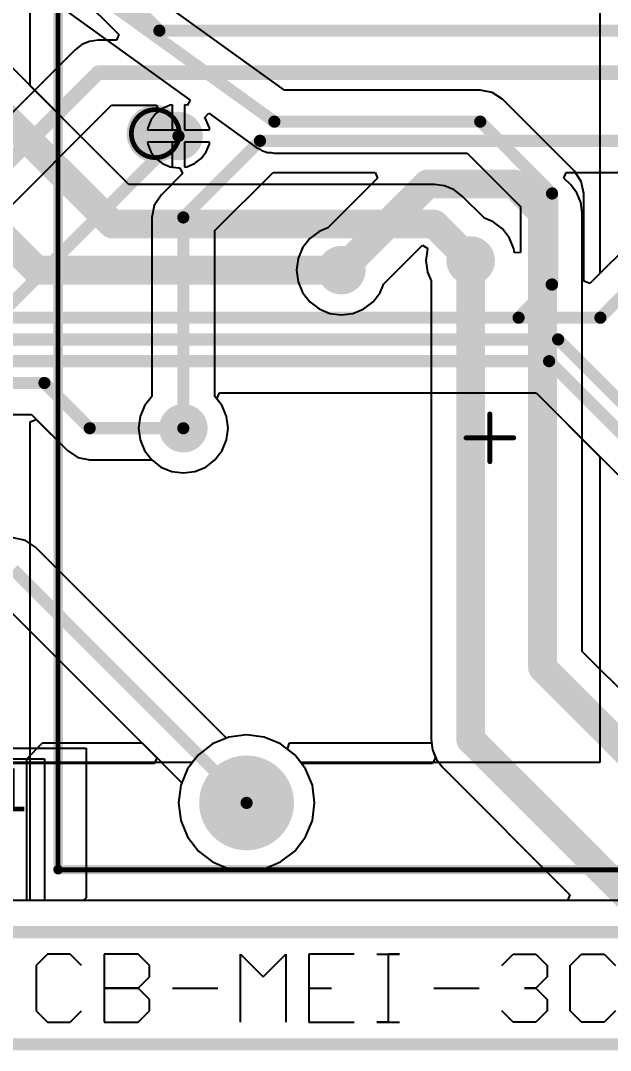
# Model space of a CAD drawing. Header units: millimetres. Extents: x 12 to 126, y 25 to 105.
# Drawn here: x 63.1 to 75.42, y 53.01 to 74.51 of the extents above; entities that cross this region are included whole.
import ezdxf

# ---------------------------------------------------------------- set-up
doc = ezdxf.new("R2010")
doc.units = ezdxf.units.MM
for name, color, linetype in [('BottomLayer', 5, 'Continuous'), ('BottomSolder', 6, 'Continuous'), ('KeepOutLayer', 6, 'Continuous'), ('Mechanical13', 56, 'Continuous'), ('Mechanical15', 56, 'Continuous'), ('MultiLayer', 9, 'Continuous'), ('PadHoleLayer', 156, 'Continuous'), ('TopLayer', 1, 'Continuous'), ('TopOverlay', 2, 'Continuous'), ('TopSolder', 216, 'Continuous'), ('ViaHoleLayer', 16, 'Continuous')]:
    doc.layers.add(name, color=color, linetype=linetype)

# ---------------------------------------------------------------- blocks, each defined once
blk = doc.blocks.new('PE_526XXNL_51')
at = {"layer": 'BottomLayer', "const_width": 0.89}
for points in [[(4.635, 7.62, 1), (5.525, 7.62, 1)], [(-5.525, -7.62, 1), (-4.635, -7.62, 1)]]:
    blk.add_lwpolyline(points, format="xyb", close=True, dxfattribs=at)
at = {"layer": 'BottomSolder', "const_width": 0.99}
for points in [[(4.585, 7.62, 1), (5.575, 7.62, 1)], [(-5.575, -7.62, 1), (-4.585, -7.62, 1)]]:
    blk.add_lwpolyline(points, format="xyb", close=True, dxfattribs=at)
at = {"layer": 'Mechanical13', "const_width": 0.1}
for points in [[(-9.017, -9.017), (-9.017, 9.017)], [(-9.017, 9.017), (9.017, 9.017)], [(9.017, -9.017), (9.017, 9.017)], [(-9.017, -9.017), (9.017, -9.017)]]:
    blk.add_lwpolyline(points, dxfattribs=at)
at = {"layer": 'Mechanical13'}
for points, const_width in [([(-9.042, 9.017, 1), (-8.992, 9.017, 1)], 0.05), ([(-9.042, 9.017, 1), (-8.992, 9.017, 1)], 0.05), ([(8.992, 9.017, 1), (9.042, 9.017, 1)], 0.05), ([(8.992, 9.017, 1), (9.042, 9.017, 1)], 0.05), ([(-6.485, 6.35, 1), (-7.485, 6.35, 1)], 0.1), ([(-7.51, 6.35, 1), (-7.46, 6.35, 1)], 0.05), ([(-6.51, 6.35, 1), (-6.46, 6.35, 1)], 0.05), ([(-9.042, -9.017, 1), (-8.992, -9.017, 1)], 0.05), ([(-9.042, -9.017, 1), (-8.992, -9.017, 1)], 0.05), ([(8.992, -9.017, 1), (9.042, -9.017, 1)], 0.05), ([(8.992, -9.017, 1), (9.042, -9.017, 1)], 0.05)]:
    blk.add_lwpolyline(points, format="xyb", close=True, dxfattribs=dict(at, const_width=const_width))
at = {"layer": 'Mechanical15', "const_width": 0.1}
for points in [[(-9.017, -9.017), (-9.017, 9.017)], [(-9.017, 9.017), (9.017, 9.017)], [(9.017, -9.017), (9.017, 9.017)], [(0, -0.5), (0, 0.5)], [(-0.5, 0), (0.5, 0)], [(-9.017, -9.017), (9.017, -9.017)]]:
    blk.add_lwpolyline(points, dxfattribs=at)
at = {"layer": 'Mechanical15', "const_width": 0.05}
for points in [[(-9.042, 9.017, 1), (-8.992, 9.017, 1)], [(-9.042, 9.017, 1), (-8.992, 9.017, 1)], [(8.992, 9.017, 1), (9.042, 9.017, 1)], [(8.992, 9.017, 1), (9.042, 9.017, 1)], [(-0.025, 0.5, 1), (0.025, 0.5, 1)], [(-0.525, 0, 1), (-0.475, 0, 1)], [(0.475, 0, 1), (0.525, 0, 1)], [(-0.025, -0.5, 1), (0.025, -0.5, 1)], [(-9.042, -9.017, 1), (-8.992, -9.017, 1)], [(-9.042, -9.017, 1), (-8.992, -9.017, 1)], [(8.992, -9.017, 1), (9.042, -9.017, 1)], [(8.992, -9.017, 1), (9.042, -9.017, 1)]]:
    blk.add_lwpolyline(points, format="xyb", close=True, dxfattribs=at)
at = {"layer": 'MultiLayer', "const_width": 0.89}
for points in [[(4.635, 7.62, 1), (5.525, 7.62, 1)], [(-5.525, -7.62, 1), (-4.635, -7.62, 1)]]:
    blk.add_lwpolyline(points, format="xyb", close=True, dxfattribs=at)
at = {"layer": 'PadHoleLayer', "const_width": 0.57}
for points in [[(4.795, 7.62, 1), (5.365, 7.62, 1)], [(-5.365, -7.62, 1), (-4.795, -7.62, 1)]]:
    blk.add_lwpolyline(points, format="xyb", close=True, dxfattribs=at)
at = {"layer": 'TopLayer', "const_width": 0.89}
for points in [[(4.635, 7.62, 1), (5.525, 7.62, 1)], [(-5.525, -7.62, 1), (-4.635, -7.62, 1)]]:
    blk.add_lwpolyline(points, format="xyb", close=True, dxfattribs=at)
at = {"layer": 'TopOverlay', "const_width": 0.2}
for points in [[(-9.015, -9.015), (-9.015, 9.015)], [(-9.015, 9.015), (9.015, 9.015)], [(9.015, -9.015), (9.015, 9.015)], [(-9.015, -9.015), (9.015, -9.015)]]:
    blk.add_lwpolyline(points, dxfattribs=at)
at = {"layer": 'TopOverlay'}
for points, const_width in [([(-9.065, 9.015, 1), (-8.965, 9.015, 1)], 0.1), ([(-9.065, 9.015, 1), (-8.965, 9.015, 1)], 0.1), ([(8.965, 9.015, 1), (9.065, 9.015, 1)], 0.1), ([(8.965, 9.015, 1), (9.065, 9.015, 1)], 0.1), ([(-6.685, 6.35, 1), (-7.285, 6.35, 1)], 0.6), ([(-7.435, 6.35, 1), (-7.135, 6.35, 1)], 0.3), ([(-6.835, 6.35, 1), (-6.535, 6.35, 1)], 0.3), ([(-9.065, -9.015, 1), (-8.965, -9.015, 1)], 0.1), ([(-9.065, -9.015, 1), (-8.965, -9.015, 1)], 0.1), ([(8.965, -9.015, 1), (9.065, -9.015, 1)], 0.1), ([(8.965, -9.015, 1), (9.065, -9.015, 1)], 0.1)]:
    blk.add_lwpolyline(points, format="xyb", close=True, dxfattribs=dict(at, const_width=const_width))
at = {"layer": 'TopSolder', "const_width": 0.99}
for points in [[(4.585, 7.62, 1), (5.575, 7.62, 1)], [(-5.575, -7.62, 1), (-4.585, -7.62, 1)]]:
    blk.add_lwpolyline(points, format="xyb", close=True, dxfattribs=at)

msp = doc.modelspace()

# ---------------------------------------------------------------- linework, layer by layer
at = {"layer": 'BottomLayer'}
for p, q in [((63.127, 76.24), (65.152, 74.216)), ((65.152, 74.216), (65.103, 74.098)), ((64.381, 74.007), (64.24, 73.9)), ((64.544, 74.075), (64.381, 74.007)), ((64.72, 74.098), (64.544, 74.075)), ((65.103, 74.098), (64.72, 74.098)), ((64.24, 73.9), (60.697, 70.356)), ((60.178, 67.919), (65.001, 72.742)), ((65.001, 72.742), (65.943, 72.742)), ((65.943, 72.742), (65.986, 72.615)), ((65.929, 72.571), (65.823, 72.433)), ((65.986, 72.615), (65.929, 72.571)), ((65.757, 72.272), (65.751, 72.227)), ((65.823, 72.433), (65.757, 72.272)), ((65.751, 72.227), (66.4, 72.227)), ((66.4, 72.227), (66.4, 71.973)), ((66.4, 71.973), (65.751, 71.973)), ((65.751, 71.973), (65.757, 71.928)), ((65.757, 71.928), (65.823, 71.767)), ((65.823, 71.767), (65.929, 71.629)), ((65.929, 71.629), (66.067, 71.523)), ((66.067, 71.523), (66.228, 71.457)), ((66.228, 71.457), (66.4, 71.434)), ((66.4, 71.434), (66.425, 71.437)), ((66.425, 71.437), (66.484, 71.317)), ((66.484, 71.317), (66.034, 70.866)), ((67.16, 70.127), (68.373, 71.34)), ((68.373, 71.34), (70.505, 71.34)), ((70.553, 71.223), (69.515, 70.185)), ((70.505, 71.34), (70.553, 71.223)), ((74.447, 71.223), (74.495, 71.34)), ((74.585, 71.085), (74.447, 71.223)), ((74.495, 71.34), (79.338, 71.34)), ((74.716, 70.914), (74.585, 71.085)), ((66.034, 70.866), (65.891, 70.652)), ((74.799, 70.714), (74.716, 70.914)), ((65.891, 70.652), (65.84, 70.4)), ((74.827, 70.5), (74.799, 70.714)), ((65.84, 70.4), (65.84, 70.4)), ((65.84, 70.4), (65.84, 66.662)), ((74.827, 61.343), (74.827, 70.5)), ((67.16, 66.662), (67.16, 70.127)), ((69.333, 70.109), (69.139, 69.961)), ((69.515, 70.185), (69.333, 70.109)), ((69.139, 69.961), (68.991, 69.767)), ((68.991, 69.767), (68.897, 69.542)), ((70.685, 69.015), (71.494, 69.825)), ((71.494, 69.825), (71.602, 69.753)), ((71.597, 69.742), (71.566, 69.5)), ((71.602, 69.753), (71.597, 69.742)), ((68.897, 69.542), (68.865, 69.3)), ((71.566, 69.5), (71.597, 69.258)), ((68.865, 69.3), (68.897, 69.058)), ((71.597, 69.258), (71.673, 69.076)), ((68.897, 69.058), (68.991, 68.833)), ((70.609, 68.833), (70.685, 69.015)), ((71.673, 69.076), (71.673, 59.5)), ((68.991, 68.833), (69.139, 68.639)), ((70.461, 68.639), (70.609, 68.833)), ((69.139, 68.639), (69.333, 68.491)), ((70.267, 68.491), (70.461, 68.639)), ((69.333, 68.491), (69.558, 68.397)), ((69.558, 68.397), (69.8, 68.365)), ((69.8, 68.365), (70.042, 68.397)), ((70.042, 68.397), (70.267, 68.491)), ((65.839, 66.661), (65.691, 66.467)), ((65.84, 66.662), (65.839, 66.661)), ((67.161, 66.661), (67.16, 66.662)), ((67.309, 66.467), (67.161, 66.661)), ((65.691, 66.467), (65.597, 66.242)), ((67.403, 66.242), (67.309, 66.467)), ((65.597, 66.242), (65.566, 66)), ((67.434, 66), (67.403, 66.242)), ((65.566, 66), (65.597, 65.758)), ((67.403, 65.758), (67.434, 66)), ((65.597, 65.758), (65.691, 65.533)), ((67.309, 65.533), (67.403, 65.758)), ((65.691, 65.533), (65.839, 65.339)), ((67.161, 65.339), (67.309, 65.533)), ((65.839, 65.339), (66.033, 65.191)), ((66.033, 65.191), (66.258, 65.097)), ((66.742, 65.097), (66.967, 65.191)), ((66.967, 65.191), (67.161, 65.339)), ((66.258, 65.097), (66.5, 65.066)), ((66.5, 65.066), (66.742, 65.097)), ((63.202, 63.659), (62.95, 63.71)), ((63.416, 63.516), (63.202, 63.659)), ((67.401, 59.532), (63.416, 63.516)), ((62.677, 62.39), (65.95, 59.117)), ((77.17, 59), (74.827, 61.343)), ((67.452, 59.554), (67.401, 59.532)), ((67.82, 59.602), (67.452, 59.554)), ((68.188, 59.554), (67.82, 59.602)), ((68.531, 59.412), (68.188, 59.554)), ((63.23, 59.1), (63.56, 59.43)), ((63.56, 59.43), (65.637, 59.43)), ((65.637, 59.43), (66.468, 58.6)), ((68.826, 59.186), (68.531, 59.412)), ((68.673, 59.303), (68.716, 59.43)), ((68.716, 59.43), (71.682, 59.43)), ((71.673, 59.5), (71.701, 59.286)), ((71.682, 59.43), (71.701, 59.286)), ((59.056, 59.32), (64.47, 59.32)), ((64.47, 59.32), (64.47, 56.2)), ((65.95, 59.117), (65.901, 59)), ((68.826, 59.186), (68.673, 59.303)), ((68.968, 59), (68.826, 59.186)), ((69.052, 58.891), (68.826, 59.186)), ((71.701, 59.286), (71.767, 59.127)), ((71.701, 59.286), (71.784, 59.086)), ((71.767, 59.127), (71.704, 59)), ((65.901, 59), (59.019, 59)), ((63.23, 56.14), (63.23, 59.1)), ((71.704, 59), (68.968, 59)), ((71.784, 59.086), (71.915, 58.915)), ((71.915, 58.915), (74.573, 56.257)), ((69.194, 58.548), (69.052, 58.891)), ((66.446, 58.548), (66.398, 58.18)), ((66.468, 58.6), (66.446, 58.548)), ((69.242, 58.18), (69.194, 58.548)), ((66.398, 58.18), (66.446, 57.812)), ((69.194, 57.812), (69.242, 58.18)), ((66.446, 57.812), (66.588, 57.469)), ((69.052, 57.469), (69.194, 57.812)), ((66.588, 57.469), (66.814, 57.174)), ((68.826, 57.174), (69.052, 57.469)), ((66.814, 57.174), (67.109, 56.948)), ((68.531, 56.948), (68.826, 57.174)), ((67.109, 56.948), (67.452, 56.806)), ((67.452, 56.806), (67.82, 56.758)), ((67.82, 56.758), (68.188, 56.806)), ((68.188, 56.806), (68.531, 56.948)), ((64.41, 56.14), (62.113, 56.14)), ((74.525, 56.14), (63.23, 56.14)), ((64.47, 56.2), (64.41, 56.14)), ((74.573, 56.257), (74.525, 56.14))]:
    msp.add_line(p, q, dxfattribs=at)
for points, const_width in [([(63.4, 76.9), (66, 74.3)], 0.254), ([(66, 74.3), (77, 74.3)], 0.254), ([(59.5, 68.2), (64.72, 73.42)], 0.305), ([(64.72, 73.42), (77.98, 73.42)], 0.305), ([(62.5, 68.2), (66.4, 72.1)], 0.254), ([(66.5, 70.4), (68.1, 72)], 0.254), ([(68.1, 72), (80, 72)], 0.254), ([(69.8, 69.3), (71.6, 71.1)], 0.6), ([(71.6, 71.1), (73.4, 71.1)], 0.6), ([(73.4, 71.1), (74, 70.5)], 0.6), ([(74, 61), (74, 70.5)], 0.6), ([(66.5, 66), (66.5, 70.4)], 0.254), ([(72.5, 59.5), (72.5, 69.5)], 0.6), ([(62.95, 63.05), (67.82, 58.18)], 0.254), ([(74, 61), (77.8, 57.2)], 0.6), ([(72.5, 59.5), (75.8, 56.2)], 0.6)]:
    msp.add_lwpolyline(points, dxfattribs=dict(at, const_width=const_width))
for points, const_width in [([(65.937, 74.3, 1), (66.064, 74.3, 1)], 0.127), ([(65.937, 74.3, 1), (66.064, 74.3, 1)], 0.127), ([(64.644, 73.42, 1), (64.796, 73.42, 1)], 0.152), ([(64.644, 73.42, 1), (64.796, 73.42, 1)], 0.152), ([(66.197, 72.1, 1), (66.603, 72.1, 1)], 0.406), ([(66.336, 72.1, 1), (66.463, 72.1, 1)], 0.127), ([(68.037, 72, 1), (68.164, 72, 1)], 0.127), ([(68.037, 72, 1), (68.164, 72, 1)], 0.127), ([(71.45, 71.1, 1), (71.75, 71.1, 1)], 0.3), ([(71.45, 71.1, 1), (71.75, 71.1, 1)], 0.3), ([(73.25, 71.1, 1), (73.55, 71.1, 1)], 0.3), ([(73.25, 71.1, 1), (73.55, 71.1, 1)], 0.3), ([(73.85, 70.5, 1), (74.15, 70.5, 1)], 0.3), ([(73.85, 70.5, 1), (74.15, 70.5, 1)], 0.3), ([(66.436, 70.4, 1), (66.563, 70.4, 1)], 0.127), ([(66.436, 70.4, 1), (66.563, 70.4, 1)], 0.127), ([(72.297, 69.5, 1), (72.703, 69.5, 1)], 0.406), ([(69.597, 69.3, 1), (70.003, 69.3, 1)], 0.406), ([(72.35, 69.5, 1), (72.65, 69.5, 1)], 0.3), ([(69.65, 69.3, 1), (69.95, 69.3, 1)], 0.3), ([(66.297, 66, 1), (66.703, 66, 1)], 0.406), ([(66.436, 66, 1), (66.563, 66, 1)], 0.127), ([(73.85, 61, 1), (74.15, 61, 1)], 0.3), ([(73.85, 61, 1), (74.15, 61, 1)], 0.3), ([(72.35, 59.5, 1), (72.65, 59.5, 1)], 0.3), ([(72.35, 59.5, 1), (72.65, 59.5, 1)], 0.3), ([(67.757, 58.18, 1), (67.884, 58.18, 1)], 0.127)]:
    msp.add_lwpolyline(points, format="xyb", close=True, dxfattribs=dict(at, const_width=const_width))
at = {"layer": 'BottomSolder', "const_width": 0.506}
for points in [[(66.147, 72.1, 1), (66.653, 72.1, 1)], [(72.247, 69.5, 1), (72.753, 69.5, 1)], [(69.547, 69.3, 1), (70.053, 69.3, 1)], [(66.247, 66, 1), (66.753, 66, 1)]]:
    msp.add_lwpolyline(points, format="xyb", close=True, dxfattribs=at)
at = {"layer": 'KeepOutLayer', "const_width": 0.254}
for points in [[(61.84, 55.48), (94.46, 55.48)], [(55.14, 53.14), (93, 53.14)]]:
    msp.add_lwpolyline(points, dxfattribs=at)
at = {"layer": 'MultiLayer', "const_width": 0.406}
for points in [[(66.197, 72.1, 1), (66.603, 72.1, 1)], [(72.297, 69.5, 1), (72.703, 69.5, 1)], [(69.597, 69.3, 1), (70.003, 69.3, 1)], [(66.297, 66, 1), (66.703, 66, 1)]]:
    msp.add_lwpolyline(points, format="xyb", close=True, dxfattribs=at)
at = {"layer": 'TopLayer'}
for p, q in [((75.2, 76.889), (75.2, 69.233)), ((68.613, 73.06), (64.576, 75.965)), ((68.613, 73.06), (64.601, 75.947)), ((65.361, 71.089), (60.624, 75.826)), ((63.804, 74.895), (66.644, 72.851)), ((63.804, 74.895), (66.644, 72.851)), ((63.3, 73.15), (63.3, 74.78)), ((65.361, 71.089), (63.3, 73.15)), ((72.7, 73.06), (68.613, 73.06)), ((72.7, 73.06), (68.613, 73.06)), ((72.952, 73.009), (72.7, 73.06)), ((72.7, 73.06), (72.7, 73.06)), ((72.952, 73.009), (72.7, 73.06)), ((72.7, 73.06), (72.7, 73.06)), ((73.166, 72.866), (72.952, 73.009)), ((73.166, 72.866), (72.952, 73.009)), ((66.067, 72.677), (65.929, 72.571)), ((66.067, 72.677), (65.929, 72.571)), ((66.228, 72.743), (66.067, 72.677)), ((66.228, 72.743), (66.067, 72.677)), ((66.273, 72.749), (66.228, 72.743)), ((66.273, 72.749), (66.228, 72.743)), ((66.273, 72.227), (66.273, 72.749)), ((66.273, 72.227), (66.273, 72.749)), ((66.572, 72.743), (66.527, 72.749)), ((66.527, 72.749), (66.527, 72.227)), ((66.572, 72.743), (66.527, 72.749)), ((66.527, 72.749), (66.527, 72.227)), ((66.581, 72.74), (66.572, 72.743)), ((66.581, 72.74), (66.572, 72.743)), ((66.644, 72.851), (66.581, 72.74)), ((66.644, 72.851), (66.581, 72.74)), ((74.666, 71.366), (73.166, 72.866)), ((74.666, 71.366), (73.166, 72.866)), ((65.929, 72.571), (65.823, 72.433)), ((65.929, 72.571), (65.823, 72.433)), ((66.939, 72.482), (67.029, 72.574)), ((66.939, 72.482), (67.029, 72.574)), ((66.977, 72.433), (66.939, 72.482)), ((66.977, 72.433), (66.939, 72.482)), ((67.029, 72.574), (68.015, 71.865)), ((67.029, 72.574), (68.015, 71.865)), ((65.757, 72.272), (65.751, 72.227)), ((65.757, 72.272), (65.751, 72.227)), ((65.823, 72.433), (65.757, 72.272)), ((65.823, 72.433), (65.757, 72.272)), ((67.043, 72.272), (66.977, 72.433)), ((67.043, 72.272), (66.977, 72.433)), ((67.049, 72.227), (67.043, 72.272)), ((67.049, 72.227), (67.043, 72.272)), ((65.751, 72.227), (66.273, 72.227)), ((65.751, 72.227), (66.273, 72.227)), ((66.527, 72.227), (67.049, 72.227)), ((66.527, 72.227), (67.049, 72.227)), ((66.273, 71.973), (65.751, 71.973)), ((65.751, 71.973), (65.757, 71.928)), ((66.273, 71.973), (65.751, 71.973)), ((65.751, 71.973), (65.757, 71.928)), ((65.757, 71.928), (65.823, 71.767)), ((65.757, 71.928), (65.823, 71.767)), ((66.273, 71.451), (66.273, 71.973)), ((66.273, 71.451), (66.273, 71.973)), ((67.049, 71.973), (66.527, 71.973)), ((66.527, 71.973), (66.527, 71.451)), ((67.049, 71.973), (66.527, 71.973)), ((66.527, 71.973), (66.527, 71.451)), ((66.977, 71.767), (67.043, 71.928)), ((66.977, 71.767), (67.043, 71.928)), ((67.043, 71.928), (67.049, 71.973)), ((67.043, 71.928), (67.049, 71.973)), ((68.015, 71.865), (68.084, 71.833)), ((68.015, 71.865), (68.084, 71.833)), ((68.084, 71.833), (68.148, 71.791)), ((68.084, 71.833), (68.148, 71.791)), ((65.823, 71.767), (65.929, 71.629)), ((65.823, 71.767), (65.929, 71.629)), ((65.929, 71.629), (66.067, 71.523)), ((65.929, 71.629), (66.067, 71.523)), ((66.733, 71.523), (66.871, 71.629)), ((66.733, 71.523), (66.871, 71.629)), ((66.871, 71.629), (66.977, 71.767)), ((66.871, 71.629), (66.977, 71.767)), ((68.148, 71.791), (68.2, 71.78)), ((68.148, 71.791), (68.2, 71.78)), ((68.2, 71.78), (68.249, 71.758)), ((68.2, 71.78), (68.249, 71.758)), ((68.249, 71.758), (68.325, 71.755)), ((68.249, 71.758), (68.325, 71.755)), ((68.325, 71.755), (68.4, 71.74)), ((68.325, 71.755), (68.4, 71.74)), ((68.4, 71.74), (72.427, 71.74)), ((68.4, 71.74), (72.427, 71.74)), ((72.427, 71.74), (73.54, 70.627)), ((72.427, 71.74), (73.54, 70.627)), ((66.067, 71.523), (66.228, 71.457)), ((66.067, 71.523), (66.228, 71.457)), ((66.228, 71.457), (66.273, 71.451)), ((66.228, 71.457), (66.273, 71.451)), ((66.527, 71.451), (66.572, 71.457)), ((66.527, 71.451), (66.572, 71.457)), ((66.572, 71.457), (66.733, 71.523)), ((66.572, 71.457), (66.733, 71.523)), ((74.809, 71.152), (74.666, 71.366)), ((74.666, 71.366), (74.666, 71.366)), ((74.809, 71.152), (74.666, 71.366)), ((74.666, 71.366), (74.666, 71.366)), ((71.738, 71.089), (65.361, 71.089)), ((71.738, 71.089), (65.361, 71.089)), ((71.952, 71.061), (71.738, 71.089)), ((71.952, 71.061), (71.738, 71.089)), ((72.152, 70.978), (71.952, 71.061)), ((72.152, 70.978), (71.952, 71.061)), ((72.323, 70.847), (72.152, 70.978)), ((72.323, 70.847), (72.152, 70.978)), ((74.86, 70.9), (74.809, 71.152)), ((74.86, 70.9), (74.809, 71.152)), ((72.785, 70.385), (72.323, 70.847)), ((72.785, 70.385), (72.323, 70.847)), ((74.86, 69.072), (74.86, 70.9)), ((74.86, 69.072), (74.86, 70.9)), ((76.788, 70.82), (74.987, 69.02)), ((73.54, 70.627), (73.54, 69.668)), ((73.54, 70.627), (73.54, 69.668)), ((72.967, 70.309), (72.785, 70.385)), ((72.967, 70.309), (72.785, 70.385)), ((73.161, 70.161), (72.967, 70.309)), ((73.161, 70.161), (72.967, 70.309)), ((73.309, 69.967), (73.161, 70.161)), ((73.309, 69.967), (73.161, 70.161)), ((73.403, 69.742), (73.309, 69.967)), ((73.403, 69.742), (73.309, 69.967)), ((73.413, 69.66), (73.403, 69.742)), ((73.413, 69.66), (73.403, 69.742)), ((73.54, 69.668), (73.413, 69.66)), ((73.54, 69.668), (73.413, 69.66)), ((75.2, 69.233), (74.987, 69.02)), ((74.987, 69.02), (74.86, 69.072)), ((74.987, 69.02), (74.86, 69.072)), ((67.197, 66.613), (67.257, 66.74)), ((67.197, 66.613), (67.257, 66.74)), ((67.257, 66.74), (73.864, 66.74)), ((67.257, 66.74), (73.864, 66.74)), ((73.864, 66.74), (75.2, 65.404)), ((73.864, 66.74), (80.146, 60.459)), ((67.309, 66.467), (67.197, 66.613)), ((67.309, 66.467), (67.197, 66.613)), ((67.403, 66.242), (67.309, 66.467)), ((67.403, 66.242), (67.309, 66.467)), ((60.674, 66.286), (63.327, 66.286)), ((63.327, 66.286), (64.08, 65.534)), ((67.434, 66), (67.403, 66.242)), ((67.434, 66), (67.403, 66.242)), ((63.3, 66.133), (63.427, 66.186)), ((63.3, 56.14), (63.3, 66.133)), ((63.427, 66.186), (64.08, 65.534)), ((67.403, 65.758), (67.434, 66)), ((67.403, 65.758), (67.434, 66)), ((67.309, 65.533), (67.403, 65.758)), ((67.309, 65.533), (67.403, 65.758)), ((64.08, 65.534), (64.08, 65.534)), ((64.08, 65.534), (64.294, 65.391)), ((64.08, 65.534), (64.08, 65.534)), ((64.08, 65.534), (64.294, 65.391)), ((64.294, 65.391), (64.546, 65.34)), ((64.294, 65.391), (64.546, 65.34)), ((67.161, 65.339), (67.309, 65.533)), ((67.161, 65.339), (67.309, 65.533)), ((75.2, 65.404), (75.2, 59.02)), ((64.546, 65.34), (64.546, 65.34)), ((64.546, 65.34), (65.838, 65.34)), ((64.546, 65.34), (64.546, 65.34)), ((64.546, 65.34), (65.838, 65.34)), ((65.838, 65.34), (65.839, 65.339)), ((65.838, 65.34), (65.839, 65.339)), ((65.839, 65.339), (66.033, 65.191)), ((65.839, 65.339), (66.033, 65.191)), ((66.033, 65.191), (66.258, 65.097)), ((66.033, 65.191), (66.258, 65.097)), ((66.742, 65.097), (66.967, 65.191)), ((66.742, 65.097), (66.967, 65.191)), ((66.967, 65.191), (67.161, 65.339)), ((66.967, 65.191), (67.161, 65.339)), ((66.258, 65.097), (66.5, 65.066)), ((66.258, 65.097), (66.5, 65.066)), ((66.5, 65.066), (66.742, 65.097)), ((66.5, 65.066), (66.742, 65.097)), ((67.452, 59.554), (67.109, 59.412)), ((67.452, 59.554), (67.109, 59.412)), ((67.82, 59.602), (67.452, 59.554)), ((67.82, 59.602), (67.452, 59.554)), ((68.188, 59.554), (67.82, 59.602)), ((68.188, 59.554), (67.82, 59.602)), ((68.531, 59.412), (68.188, 59.554)), ((68.531, 59.412), (68.188, 59.554)), ((67.109, 59.412), (66.814, 59.186)), ((67.109, 59.412), (66.814, 59.186)), ((68.826, 59.186), (68.531, 59.412)), ((68.826, 59.186), (68.531, 59.412)), ((66.814, 59.186), (66.588, 58.891)), ((66.814, 59.186), (66.687, 59.02)), ((68.953, 59.02), (68.826, 59.186)), ((69.052, 58.891), (68.826, 59.186)), ((66.687, 59.02), (55.051, 59.02)), ((59.4, 59.1), (63.6, 59.1)), ((63.6, 59.1), (63.6, 56.14)), ((75.2, 59.02), (68.953, 59.02)), ((66.588, 58.891), (66.446, 58.548)), ((69.194, 58.548), (69.052, 58.891)), ((66.446, 58.548), (66.398, 58.18)), ((69.242, 58.18), (69.194, 58.548)), ((66.398, 58.18), (66.446, 57.812)), ((69.194, 57.812), (69.242, 58.18)), ((66.446, 57.812), (66.588, 57.469)), ((69.052, 57.469), (69.194, 57.812)), ((66.588, 57.469), (66.814, 57.174)), ((68.826, 57.174), (69.052, 57.469)), ((66.814, 57.174), (67.109, 56.948)), ((68.531, 56.948), (68.826, 57.174)), ((67.109, 56.948), (67.452, 56.806)), ((67.452, 56.806), (67.82, 56.758)), ((67.82, 56.758), (68.188, 56.806)), ((68.188, 56.806), (68.531, 56.948)), ((63.6, 56.14), (62.16, 56.14)), ((82.461, 56.14), (63.3, 56.14))]:
    msp.add_line(p, q, dxfattribs=at)
for points, const_width in [([(63.297, 76.073), (68.4, 72.4)], 0.254), ([(59.5, 75.78), (65.018, 70.262)], 0.6), ([(59.5, 73.24), (63.44, 69.3)], 0.6), ([(68.4, 72.4), (72.7, 72.4)], 0.254), ([(72.7, 72.4), (74.2, 70.9)], 0.254), ([(74.2, 69), (74.2, 70.9)], 0.254), ([(65.018, 70.262), (71.738, 70.262)], 0.6), ([(71.738, 70.262), (72.5, 69.5)], 0.6), ([(75.208, 68.308), (77.254, 70.354)], 0.254), ([(63.44, 69.3), (69.8, 69.3)], 0.6), ([(73.5, 68.308), (74.192, 69)], 0.254), ([(74.192, 69), (74.2, 69)], 0.254), ([(57.692, 68.308), (73.5, 68.308)], 0.254), ([(73.5, 68.308), (75.208, 68.308)], 0.254), ([(55.324, 67.854), (74.325, 67.854)], 0.254), ([(74.325, 67.854), (81.987, 60.192)], 0.254), ([(55.136, 67.4), (74.137, 67.4)], 0.254), ([(74.137, 67.4), (81.533, 60.004)], 0.254), ([(54.854, 66.946), (63.6, 66.946)], 0.254), ([(63.6, 66.946), (64.546, 66)], 0.254), ([(64.546, 66), (66.5, 66)], 0.254)]:
    msp.add_lwpolyline(points, dxfattribs=dict(at, const_width=const_width))
for points, const_width in [([(66.197, 72.1, 1), (66.603, 72.1, 1)], 0.406), ([(68.337, 72.4, 1), (68.464, 72.4, 1)], 0.127), ([(68.337, 72.4, 1), (68.464, 72.4, 1)], 0.127), ([(72.636, 72.4, 1), (72.763, 72.4, 1)], 0.127), ([(72.636, 72.4, 1), (72.763, 72.4, 1)], 0.127), ([(74.136, 70.9, 1), (74.263, 70.9, 1)], 0.127), ([(74.136, 70.9, 1), (74.263, 70.9, 1)], 0.127), ([(64.868, 70.262, 1), (65.168, 70.262, 1)], 0.3), ([(64.868, 70.262, 1), (65.168, 70.262, 1)], 0.3), ([(71.588, 70.262, 1), (71.888, 70.262, 1)], 0.3), ([(71.588, 70.262, 1), (71.888, 70.262, 1)], 0.3), ([(72.297, 69.5, 1), (72.703, 69.5, 1)], 0.406), ([(69.597, 69.3, 1), (70.003, 69.3, 1)], 0.406), ([(72.35, 69.5, 1), (72.65, 69.5, 1)], 0.3), ([(63.29, 69.3, 1), (63.59, 69.3, 1)], 0.3), ([(63.29, 69.3, 1), (63.59, 69.3, 1)], 0.3), ([(69.65, 69.3, 1), (69.95, 69.3, 1)], 0.3), ([(74.129, 69, 1), (74.256, 69, 1)], 0.127), ([(74.129, 69, 1), (74.256, 69, 1)], 0.127), ([(74.136, 69, 1), (74.263, 69, 1)], 0.127), ([(74.136, 69, 1), (74.263, 69, 1)], 0.127), ([(73.437, 68.308, 1), (73.564, 68.308, 1)], 0.127), ([(73.437, 68.308, 1), (73.564, 68.308, 1)], 0.127), ([(73.437, 68.308, 1), (73.564, 68.308, 1)], 0.127), ([(75.145, 68.308, 1), (75.272, 68.308, 1)], 0.127), ([(75.145, 68.308, 1), (75.272, 68.308, 1)], 0.127), ([(74.262, 67.854, 1), (74.389, 67.854, 1)], 0.127), ([(74.262, 67.854, 1), (74.389, 67.854, 1)], 0.127), ([(74.074, 67.4, 1), (74.201, 67.4, 1)], 0.127), ([(74.074, 67.4, 1), (74.201, 67.4, 1)], 0.127), ([(63.536, 66.946, 1), (63.663, 66.946, 1)], 0.127), ([(63.536, 66.946, 1), (63.663, 66.946, 1)], 0.127), ([(66.297, 66, 1), (66.703, 66, 1)], 0.406), ([(64.482, 66, 1), (64.609, 66, 1)], 0.127), ([(64.482, 66, 1), (64.609, 66, 1)], 0.127), ([(66.436, 66, 1), (66.563, 66, 1)], 0.127)]:
    msp.add_lwpolyline(points, format="xyb", close=True, dxfattribs=dict(at, const_width=const_width))
at = {"layer": 'TopOverlay'}
for p, q in [((63.661, 55.024), (63.424, 54.786)), ((64.135, 55.024), (63.661, 55.024)), ((64.373, 54.786), (64.135, 55.024)), ((64.847, 55.024), (64.847, 53.6)), ((65.559, 55.024), (64.847, 55.024)), ((65.796, 54.786), (65.559, 55.024)), ((67.694, 53.6), (67.694, 55.024)), ((67.694, 55.024), (68.169, 54.549)), ((68.169, 54.549), (68.643, 55.024)), ((68.643, 55.024), (68.643, 53.6)), ((70.067, 55.024), (69.118, 55.024)), ((69.118, 55.024), (69.118, 53.6)), ((70.541, 55.024), (71.016, 55.024)), ((71.016, 55.024), (70.778, 55.024)), ((70.778, 55.024), (70.778, 53.6)), ((73.151, 54.786), (73.388, 55.024)), ((73.388, 55.024), (73.863, 55.024)), ((73.863, 55.024), (74.1, 54.786)), ((74.575, 54.786), (74.812, 55.024)), ((74.812, 55.024), (75.286, 55.024)), ((75.286, 55.024), (75.524, 54.786)), ((63.424, 54.786), (63.424, 53.837)), ((65.796, 54.549), (65.796, 54.786)), ((74.1, 54.786), (74.1, 54.549)), ((74.575, 53.837), (74.575, 54.786)), ((65.559, 54.312), (65.796, 54.549)), ((74.1, 54.549), (73.863, 54.312)), ((65.559, 54.312), (64.847, 54.312)), ((64.847, 54.312), (65.559, 54.312)), ((65.796, 54.075), (65.559, 54.312)), ((66.271, 54.312), (67.22, 54.312)), ((69.118, 54.312), (69.592, 54.312)), ((71.728, 54.312), (72.677, 54.312)), ((73.863, 54.312), (73.626, 54.312)), ((73.626, 54.312), (73.863, 54.312)), ((73.863, 54.312), (74.1, 54.075)), ((65.796, 53.837), (65.796, 54.075)), ((74.1, 54.075), (74.1, 53.837)), ((63.424, 53.837), (63.661, 53.6)), ((64.135, 53.6), (64.373, 53.837)), ((65.559, 53.6), (65.796, 53.837)), ((73.388, 53.6), (73.151, 53.837)), ((74.1, 53.837), (73.863, 53.6)), ((74.812, 53.6), (74.575, 53.837)), ((75.524, 53.837), (75.286, 53.6)), ((63.661, 53.6), (64.135, 53.6)), ((64.847, 53.6), (65.559, 53.6)), ((69.118, 53.6), (70.067, 53.6)), ((70.778, 53.6), (70.541, 53.6)), ((70.541, 53.6), (71.016, 53.6)), ((73.863, 53.6), (73.388, 53.6)), ((75.286, 53.6), (74.812, 53.6))]:
    msp.add_line(p, q, dxfattribs=at)
at = {"layer": 'TopSolder', "const_width": 0.506}
for points in [[(66.147, 72.1, 1), (66.653, 72.1, 1)], [(72.247, 69.5, 1), (72.753, 69.5, 1)], [(69.547, 69.3, 1), (70.053, 69.3, 1)], [(66.247, 66, 1), (66.753, 66, 1)]]:
    msp.add_lwpolyline(points, format="xyb", close=True, dxfattribs=at)
at = {"layer": 'ViaHoleLayer', "const_width": 0.203}
for points in [[(66.298, 72.1, 1), (66.502, 72.1, 1)], [(72.398, 69.5, 1), (72.602, 69.5, 1)], [(69.698, 69.3, 1), (69.901, 69.3, 1)], [(66.398, 66, 1), (66.602, 66, 1)]]:
    msp.add_lwpolyline(points, format="xyb", close=True, dxfattribs=at)

# ---------------------------------------------------------------- block references
at = {"rotation": 360}
msp.add_blockref('PE_526XXNL_51', (72.9, 65.8), dxfattribs=at)

# ---------------------------------------------------------------- texts
at = {"layer": 'TopOverlay'}
msp.add_text('L1', height=0.9, dxfattribs=at).set_placement((61.9, 58))

doc.saveas('drawing.dxf')
